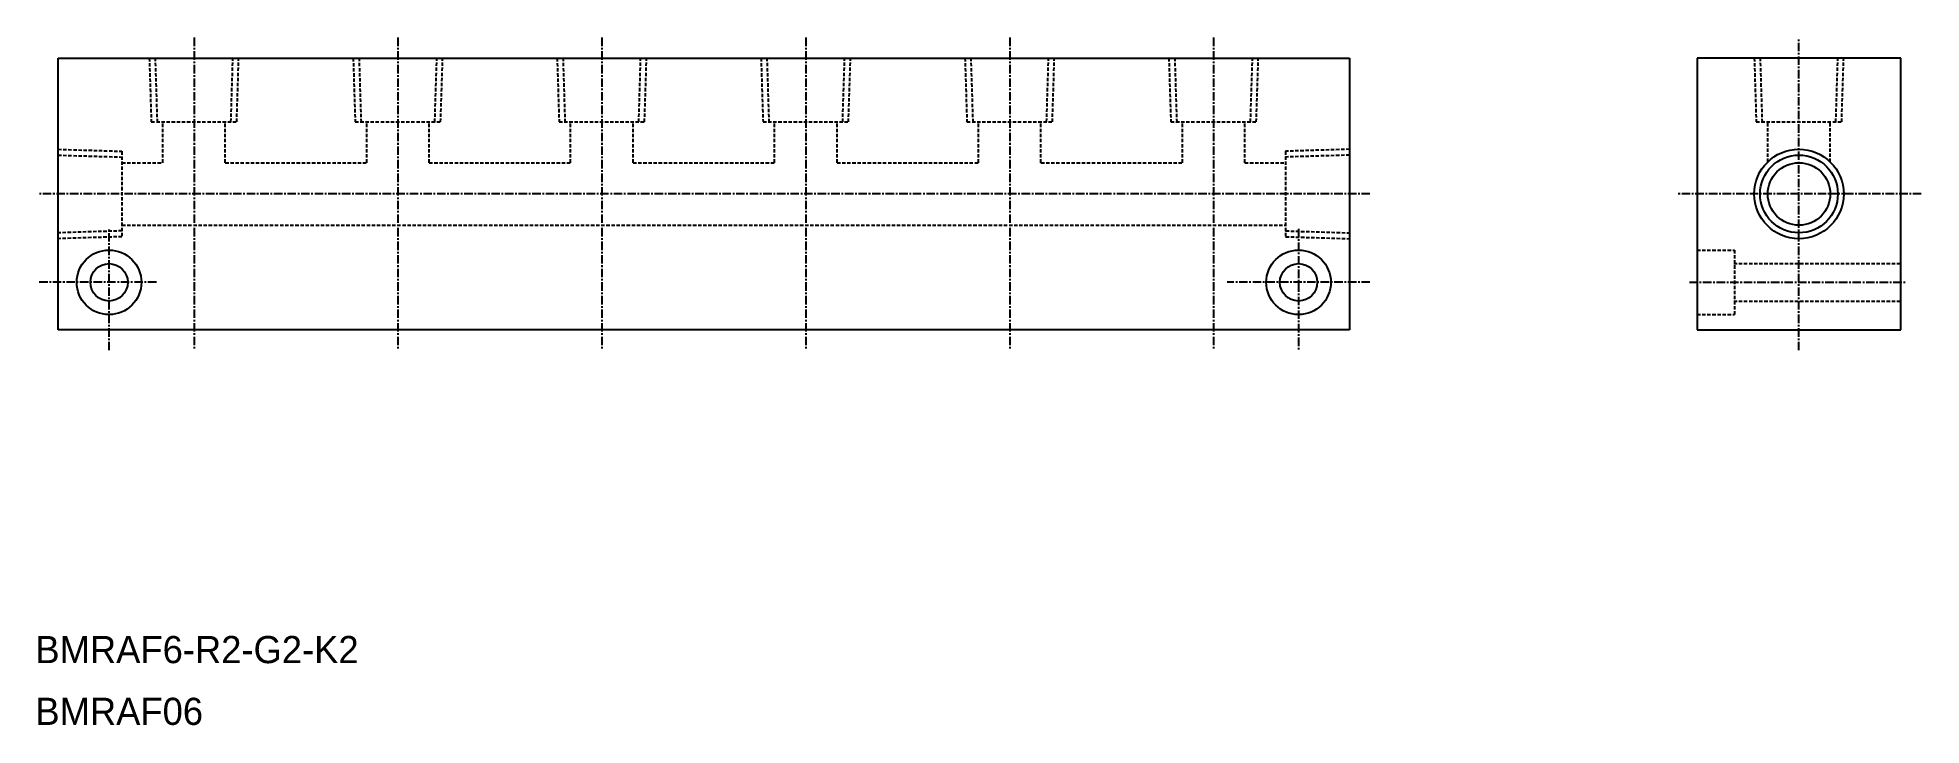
# Model space of a CAD drawing. Extents: x 323 to 600, y 215 to 316.
import ezdxf

# ---------------------------------------------------------------- set-up
doc = ezdxf.new("R2010")
doc.units = 0
doc.linetypes.add('CENTER', pattern=[2, 1.25, -0.25, 0.25, -0.25])
doc.linetypes.add('DASHED', pattern=[0.75, 0.5, -0.25])
doc.layers.get('0').update_dxf_attribs({"linetype": 'CONTINUOUS'})
doc.layers.add('CENTER', color=1, linetype='CENTER')

msp = doc.modelspace()

# ---------------------------------------------------------------- linework, layer by layer
at = {"color": 7, "linetype": 'CONTINUOUS'}
for p, q in [((326.31, 312.72), (516.31, 312.72)), ((326.31, 272.72), (326.31, 312.72)), ((516.31, 312.72), (516.31, 272.72)), ((597.43, 312.72), (567.43, 312.72)), ((567.43, 312.72), (567.43, 272.72)), ((597.43, 272.72), (597.43, 312.72)), ((516.31, 272.72), (326.31, 272.72)), ((567.43, 272.72), (597.43, 272.72))]:
    msp.add_line(p, q, dxfattribs=at)
at = {"color": 3, "linetype": 'DASHED'}
for p, q in [((339.73, 312.72), (340.02, 303.32)), ((340.59, 312.75), (340.88, 303.32)), ((351.74, 303.32), (352.03, 312.75)), ((352.59, 303.32), (352.89, 312.72)), ((369.73, 312.72), (370.02, 303.32)), ((370.59, 312.75), (370.88, 303.32)), ((381.74, 303.32), (382.03, 312.75)), ((382.59, 303.32), (382.89, 312.72)), ((399.73, 312.72), (400.02, 303.32)), ((400.59, 312.75), (400.88, 303.32)), ((411.74, 303.32), (412.03, 312.75)), ((412.59, 303.32), (412.89, 312.72)), ((429.73, 312.72), (430.02, 303.32)), ((430.59, 312.75), (430.88, 303.32)), ((441.74, 303.32), (442.03, 312.75)), ((442.59, 303.32), (442.89, 312.72)), ((459.73, 312.72), (460.02, 303.32)), ((460.59, 312.75), (460.88, 303.32)), ((471.74, 303.32), (472.03, 312.75)), ((472.59, 303.32), (472.89, 312.72)), ((489.73, 312.72), (490.02, 303.32)), ((490.59, 312.75), (490.88, 303.32)), ((501.74, 303.32), (502.03, 312.75)), ((502.59, 303.32), (502.89, 312.72)), ((575.85, 312.72), (576.14, 303.32)), ((576.71, 312.75), (577, 303.32)), ((587.86, 303.32), (588.15, 312.75)), ((588.71, 303.32), (589.01, 312.72)), ((340.02, 303.32), (352.59, 303.32)), ((341.71, 297.32), (341.71, 303.32)), ((350.91, 297.32), (350.91, 303.32)), ((370.02, 303.32), (382.59, 303.32)), ((371.71, 297.32), (371.71, 303.32)), ((380.91, 297.32), (380.91, 303.32)), ((400.02, 303.32), (412.59, 303.32)), ((401.71, 297.32), (401.71, 303.32)), ((410.91, 297.32), (410.91, 303.32)), ((430.02, 303.32), (442.59, 303.32)), ((431.71, 297.32), (431.71, 303.32)), ((440.91, 297.32), (440.91, 303.32)), ((460.02, 303.32), (472.59, 303.32)), ((461.71, 297.32), (461.71, 303.32)), ((470.91, 297.32), (470.91, 303.32)), ((490.02, 303.32), (502.59, 303.32)), ((491.71, 297.32), (491.71, 303.32)), ((500.91, 297.32), (500.91, 303.32)), ((576.14, 303.32), (588.71, 303.32)), ((577.83, 297.42), (577.83, 303.32)), ((587.03, 297.42), (587.03, 303.32)), ((326.31, 299.3), (335.71, 299)), ((516.31, 299.3), (506.91, 299)), ((326.31, 298.44), (335.71, 298.15)), ((335.71, 299), (335.71, 286.43)), ((335.71, 297.32), (341.71, 297.32)), ((350.91, 297.32), (371.71, 297.32)), ((380.91, 297.32), (401.71, 297.32)), ((410.91, 297.32), (431.71, 297.32)), ((440.91, 297.32), (461.71, 297.32)), ((470.91, 297.32), (491.71, 297.32)), ((500.91, 297.32), (506.91, 297.32)), ((506.91, 299), (506.91, 286.43)), ((516.31, 298.44), (506.91, 298.15)), ((335.71, 287.29), (326.31, 287)), ((335.71, 286.43), (326.31, 286.14)), ((335.71, 288.12), (506.91, 288.12)), ((506.91, 287.29), (516.31, 287)), ((506.91, 286.43), (516.31, 286.14)), ((567.43, 284.47), (572.93, 284.47)), ((572.93, 284.47), (572.93, 274.97)), ((572.83, 282.47), (597.43, 282.47)), ((567.43, 274.97), (572.93, 274.97)), ((572.83, 276.97), (597.43, 276.97))]:
    msp.add_line(p, q, dxfattribs=at)
at = {"color": 3, "linetype": 'CONTINUOUS'}
msp.add_circle((582.43, 292.72), 6.58, dxfattribs=at)
at = {"color": 7, "linetype": 'CONTINUOUS'}
for centre, radius in [((582.43, 292.72), 5.72), ((582.43, 292.72), 4.6), ((333.81, 279.72), 4.75), ((508.81, 279.72), 4.75), ((333.81, 279.72), 2.75), ((508.81, 279.72), 2.75)]:
    msp.add_circle(centre, radius, dxfattribs=at)
at = {"layer": 'CENTER', "color": 1, "linetype": 'CENTER'}
for p, q in [((346.31, 315.72), (346.31, 269.72)), ((376.31, 315.72), (376.31, 269.72)), ((406.31, 315.72), (406.31, 269.72)), ((436.31, 315.72), (436.31, 269.72)), ((466.31, 315.72), (466.31, 269.72)), ((496.31, 315.72), (496.31, 269.72)), ((582.43, 269.72), (582.43, 315.72)), ((519.31, 292.72), (323.31, 292.72)), ((600.43, 292.72), (564.43, 292.72)), ((333.81, 269.72), (333.81, 287.59)), ((508.81, 287.59), (508.81, 269.72)), ((340.78, 279.72), (323.31, 279.72)), ((519.31, 279.72), (498.31, 279.72)), ((566.3, 279.72), (598.19, 279.72))]:
    msp.add_line(p, q, dxfattribs=at)

# ---------------------------------------------------------------- texts
at = {"color": 7, "linetype": 'CONTINUOUS'}
for s, p in [('BMRAF6-R2-G2-K2', (322.97, 223.68)), ('BMRAF06', (322.97, 214.59))]:
    msp.add_text(s, height=4, dxfattribs=at).set_placement(p)

doc.saveas('drawing.dxf')
